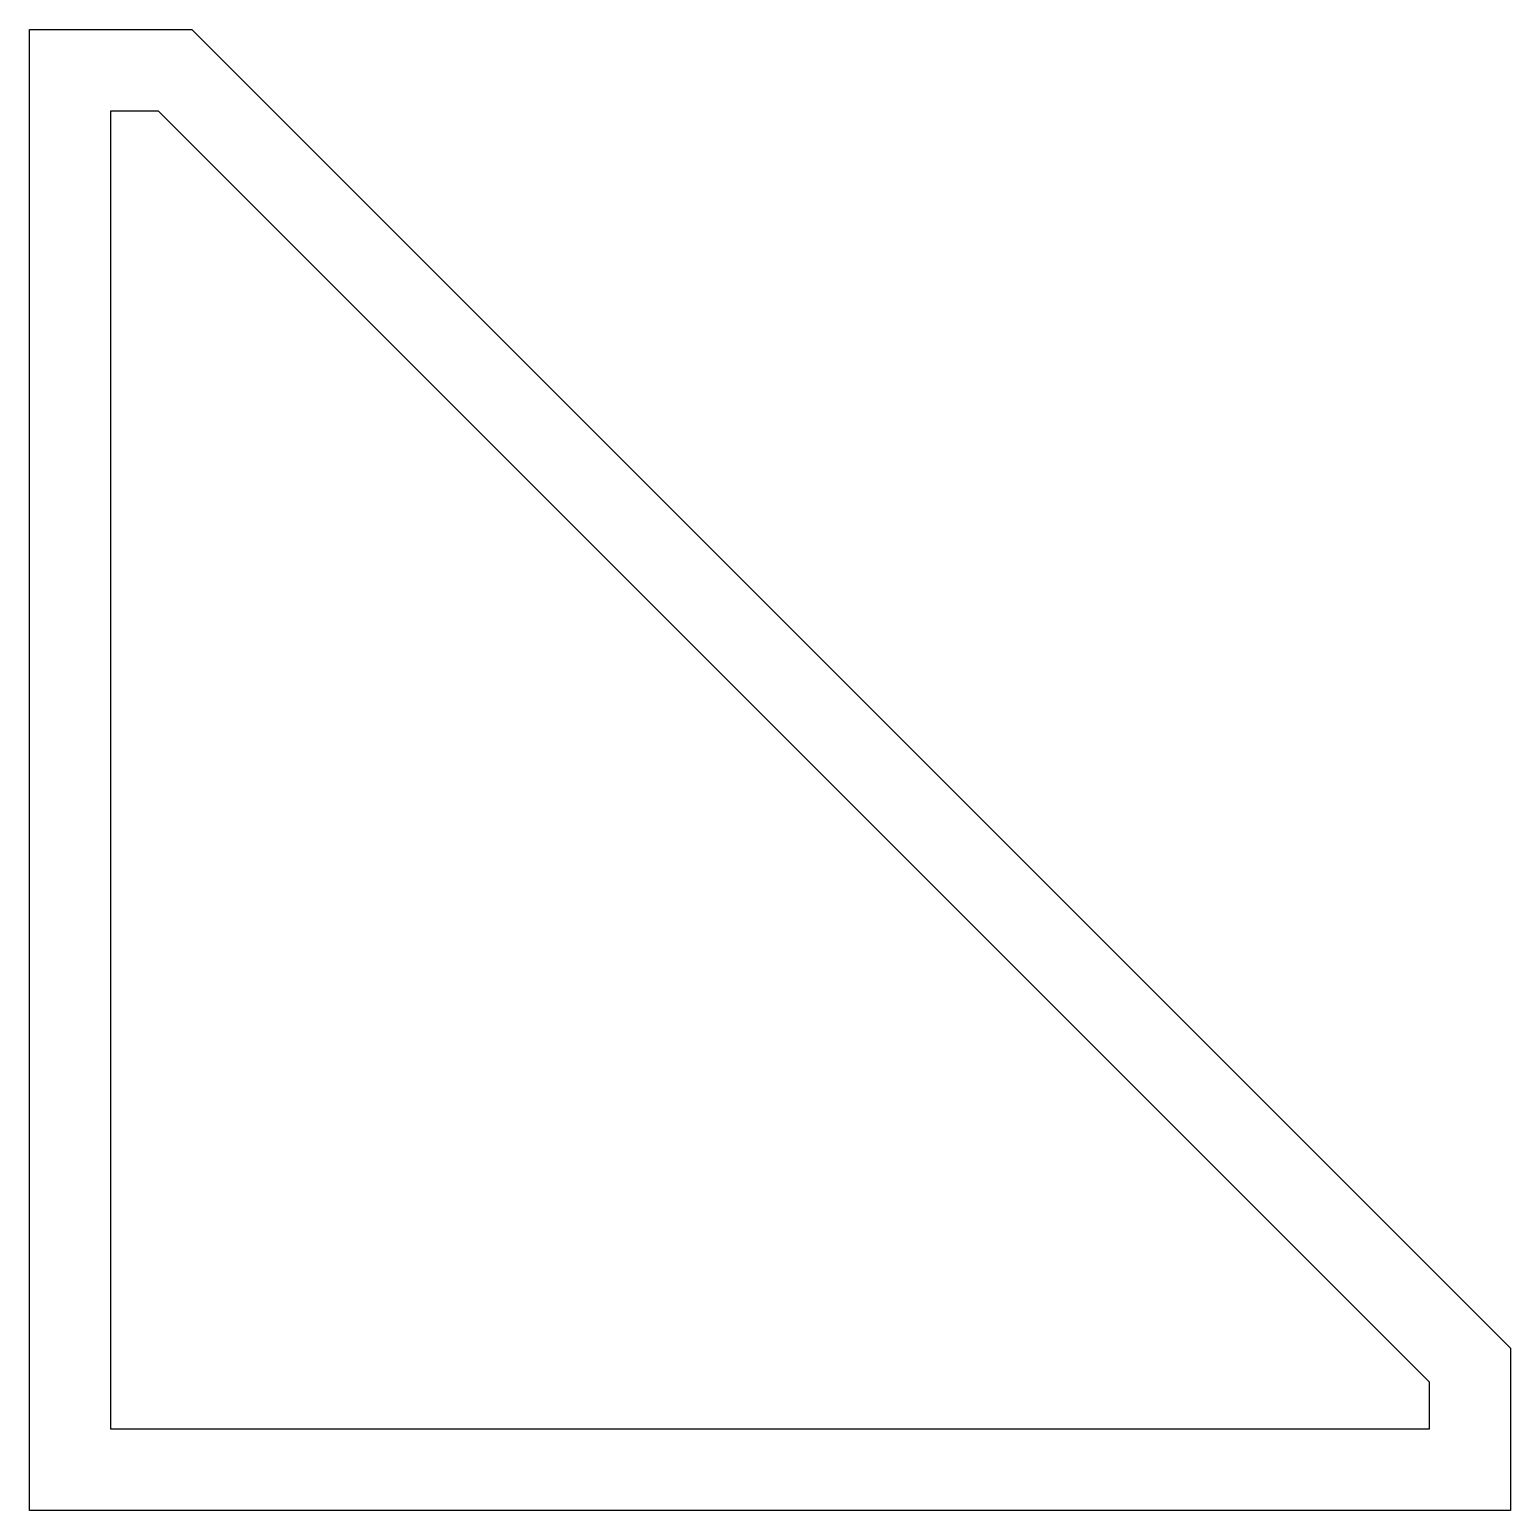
# Model space of a CAD drawing. Extents: x 14.61 to 15.34, y 27.43 to 28.16.
import ezdxf

# ---------------------------------------------------------------- set-up
doc = ezdxf.new("R2010")
doc.units = 0
doc.header["$MEASUREMENT"] = 0
doc.layers.add('A-MOBILIA', color=2, linetype='CONTINUOUS')
doc.layers.add('ESC50', color=1, linetype='CONTINUOUS')

msp = doc.modelspace()

# ---------------------------------------------------------------- linework, layer by layer
at = {"layer": 'A-MOBILIA'}
msp.add_lwpolyline([(14.60955, 28.16047), (14.68955, 28.16047), (15.33955, 27.51047), (15.33955, 27.43047), (14.60955, 27.43047)], close=True, dxfattribs=at)
at = {"layer": 'ESC50'}
msp.add_lwpolyline([(14.64955, 27.47047), (14.64955, 28.12047), (14.67299, 28.12047), (15.29955, 27.4939), (15.29955, 27.47047)], close=True, dxfattribs=at)

doc.saveas('drawing.dxf')
